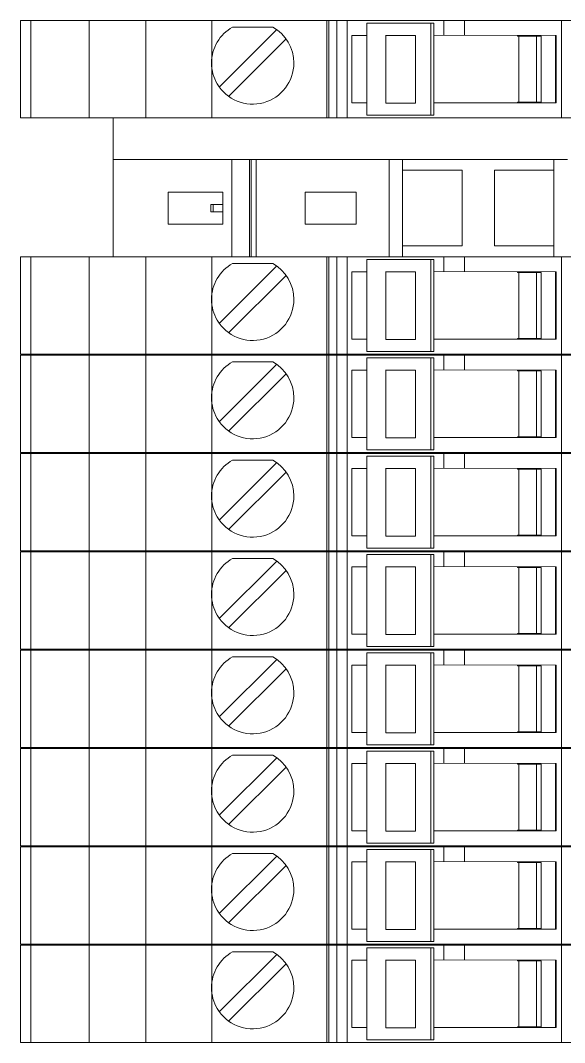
# Model space of a CAD drawing. Header units: millimetres. Extents: x 4962 to 7449, y 754 to 2938.
# Drawn here: x 5661.2 to 5690, y 1419 to 1473 of the extents above; entities that cross this region are included whole.
import ezdxf

# ---------------------------------------------------------------- set-up
doc = ezdxf.new("R2010")
doc.units = ezdxf.units.MM
doc.layers.add('000-PI-Oprema', color=30, linetype='Continuous', lineweight=5)

msp = doc.modelspace()

# ---------------------------------------------------------------- linework, layer by layer
at = {"color": 0, "linetype": 'ByBlock', "lineweight": 0, "ltscale": 0.25}
msp.add_lwpolyline([(5666.096, 1467.869), (5666.096, 1460.519), (5714.696, 1460.519), (5714.696, 1467.869), (5666.096, 1467.869)], dxfattribs=at)
at = {"layer": '000-PI-Oprema', "color": 0, "linetype": 'ByBlock', "lineweight": 0}
for p, q in [((5661.196, 1467.869), (5661.196, 1473.019)), ((5683.571, 1473.019), (5661.196, 1473.019)), ((5661.744, 1473.019), (5661.744, 1467.869)), ((5664.821, 1467.869), (5664.821, 1473.019)), ((5667.821, 1467.869), (5667.821, 1473.019)), ((5671.321, 1467.869), (5671.321, 1473.019)), ((5677.396, 1467.869), (5677.396, 1473.019)), ((5677.496, 1473.019), (5677.496, 1473.019)), ((5677.496, 1473.019), (5677.496, 1467.869)), ((5677.924, 1473.019), (5677.924, 1467.869)), ((5678.466, 1467.869), (5678.466, 1473.019)), ((5682.88, 1472.879), (5679.509, 1472.879)), ((5679.509, 1468.009), (5679.509, 1472.879)), ((5679.509, 1472.879), (5679.509, 1472.879)), ((5680.146, 1473.019), (5680.146, 1473.019)), ((5683.038, 1472.879), (5682.88, 1472.879)), ((5682.88, 1472.879), (5682.88, 1468.009)), ((5683.038, 1472.879), (5683.038, 1472.194)), ((5683.571, 1473.019), (5683.571, 1473.019)), ((5683.571, 1473.019), (5683.576, 1473.019)), ((5683.571, 1472.242), (5683.571, 1473.019)), ((5683.576, 1473.019), (5684.671, 1473.019)), ((5684.671, 1473.019), (5684.668, 1472.238)), ((5684.671, 1473.019), (5684.671, 1473.019)), ((5689.796, 1473.019), (5684.671, 1473.019)), ((5685.196, 1473.019), (5685.196, 1473.019)), ((5690.996, 1473.019), (5689.796, 1473.019)), ((5689.796, 1473.019), (5689.796, 1467.869)), ((5674.742, 1472.534), (5671.706, 1469.499)), ((5672.413, 1472.669), (5672.413, 1472.669)), ((5674.53, 1472.669), (5672.413, 1472.669)), ((5674.53, 1472.669), (5674.53, 1472.669)), ((5674.742, 1472.534), (5674.742, 1472.534)), ((5672.201, 1469.004), (5675.237, 1472.039)), ((5675.237, 1472.039), (5675.237, 1472.039)), ((5677.396, 1469.469), (5677.396, 1472.069)), ((5677.396, 1472.069), (5677.396, 1472.069)), ((5679.509, 1472.219), (5678.721, 1472.219)), ((5678.721, 1472.219), (5678.721, 1472.219)), ((5678.721, 1468.669), (5678.721, 1472.219)), ((5680.516, 1468.644), (5680.516, 1472.244)), ((5682.083, 1472.219), (5680.516, 1472.219)), ((5682.083, 1472.219), (5682.083, 1468.694)), ((5689.521, 1472.219), (5683.038, 1472.244)), ((5683.038, 1472.194), (5683.038, 1468.694)), ((5687.471, 1472.219), (5687.471, 1472.194)), ((5688.471, 1472.194), (5687.471, 1472.194)), ((5687.535, 1468.694), (5687.535, 1472.194)), ((5688.471, 1468.669), (5688.471, 1472.219)), ((5688.721, 1472.194), (5688.471, 1472.194)), ((5688.721, 1472.194), (5688.721, 1472.194)), ((5688.721, 1468.694), (5688.721, 1472.194)), ((5689.471, 1472.219), (5689.471, 1468.669)), ((5689.521, 1472.219), (5689.521, 1472.219)), ((5689.521, 1468.669), (5689.521, 1472.219)), ((5671.706, 1469.499), (5671.706, 1469.499)), ((5677.396, 1469.469), (5677.396, 1469.469)), ((5672.201, 1469.004), (5672.201, 1469.004)), ((5679.509, 1468.669), (5678.721, 1468.669)), ((5678.721, 1468.669), (5678.721, 1468.669)), ((5680.516, 1468.644), (5681.925, 1468.644)), ((5681.925, 1468.644), (5682.083, 1468.644)), ((5682.083, 1468.694), (5682.083, 1468.644)), ((5683.038, 1468.009), (5683.038, 1468.694)), ((5689.521, 1468.669), (5683.038, 1468.669)), ((5688.471, 1468.694), (5687.471, 1468.694)), ((5687.471, 1468.694), (5687.471, 1468.669)), ((5688.721, 1468.694), (5688.471, 1468.694)), ((5688.721, 1468.694), (5688.721, 1468.694)), ((5689.521, 1468.669), (5689.521, 1468.669)), ((5682.88, 1468.009), (5679.509, 1468.009)), ((5679.509, 1468.009), (5679.509, 1468.009)), ((5683.038, 1468.009), (5682.88, 1468.009)), ((5661.196, 1467.869), (5671.596, 1467.869)), ((5666.096, 1467.869), (5666.096, 1460.519)), ((5714.696, 1467.869), (5666.096, 1467.869)), ((5689.796, 1467.869), (5671.596, 1467.869)), ((5677.496, 1467.869), (5677.496, 1467.869)), ((5680.146, 1467.869), (5680.146, 1467.869)), ((5685.196, 1467.869), (5685.196, 1467.869)), ((5690.996, 1467.869), (5689.796, 1467.869)), ((5672.362, 1465.669), (5666.096, 1465.669)), ((5672.362, 1460.519), (5672.362, 1465.669)), ((5673.298, 1465.669), (5672.362, 1465.669)), ((5673.298, 1460.519), (5673.298, 1465.669)), ((5673.399, 1465.669), (5673.298, 1465.669)), ((5673.399, 1465.669), (5673.399, 1460.519)), ((5673.657, 1465.669), (5673.399, 1465.669)), ((5673.657, 1465.669), (5673.657, 1460.519)), ((5680.678, 1465.669), (5673.657, 1465.669)), ((5680.678, 1465.669), (5681.396, 1465.669)), ((5680.678, 1460.519), (5680.678, 1465.669)), ((5681.396, 1465.094), (5681.396, 1465.669)), ((5681.396, 1465.669), (5689.396, 1465.669)), ((5689.396, 1465.669), (5689.396, 1465.094)), ((5689.396, 1465.669), (5690.115, 1465.669)), ((5681.396, 1461.094), (5681.396, 1465.094)), ((5681.396, 1465.094), (5684.546, 1465.094)), ((5684.546, 1465.094), (5684.546, 1461.094)), ((5686.246, 1465.094), (5689.396, 1465.094)), ((5686.246, 1461.094), (5686.246, 1465.094)), ((5689.396, 1465.094), (5689.396, 1461.094)), ((5668.996, 1462.244), (5668.996, 1463.944)), ((5668.996, 1463.944), (5671.896, 1463.944)), ((5671.896, 1463.944), (5671.896, 1463.294)), ((5676.246, 1463.944), (5678.946, 1463.944)), ((5676.246, 1462.244), (5676.246, 1463.944)), ((5678.946, 1463.944), (5678.946, 1462.244)), ((5671.382, 1463.294), (5671.251, 1463.294)), ((5671.251, 1462.894), (5671.251, 1463.294)), ((5671.382, 1463.294), (5671.382, 1462.894)), ((5671.382, 1463.294), (5671.896, 1463.294)), ((5671.896, 1463.294), (5671.896, 1462.894)), ((5671.382, 1462.894), (5671.251, 1462.894)), ((5671.382, 1462.894), (5671.896, 1462.894)), ((5671.896, 1462.894), (5671.896, 1462.244)), ((5671.896, 1462.244), (5668.996, 1462.244)), ((5678.946, 1462.244), (5676.246, 1462.244)), ((5684.546, 1461.094), (5681.396, 1461.094)), ((5681.396, 1460.519), (5681.396, 1461.094)), ((5689.396, 1461.094), (5686.246, 1461.094)), ((5689.396, 1461.094), (5689.396, 1460.519)), ((5661.196, 1455.369), (5661.196, 1460.519)), ((5683.571, 1460.519), (5661.196, 1460.519)), ((5661.744, 1460.519), (5661.744, 1455.369)), ((5664.821, 1455.369), (5664.821, 1460.519)), ((5667.821, 1455.369), (5667.821, 1460.519)), ((5671.321, 1455.369), (5671.321, 1460.519)), ((5673.298, 1460.519), (5672.362, 1460.519)), ((5673.399, 1460.519), (5673.298, 1460.519)), ((5673.657, 1460.519), (5673.399, 1460.519)), ((5677.396, 1455.369), (5677.396, 1460.519)), ((5677.496, 1460.519), (5677.496, 1460.519)), ((5677.496, 1460.519), (5677.496, 1455.369)), ((5677.924, 1460.519), (5677.924, 1455.369)), ((5678.466, 1455.369), (5678.466, 1460.519)), ((5680.146, 1460.519), (5680.146, 1460.519)), ((5680.678, 1460.519), (5681.396, 1460.519)), ((5683.571, 1460.519), (5683.571, 1460.519)), ((5683.571, 1460.519), (5683.576, 1460.519)), ((5683.571, 1459.742), (5683.571, 1460.519)), ((5683.576, 1460.519), (5684.671, 1460.519)), ((5684.671, 1460.519), (5684.668, 1459.738)), ((5684.671, 1460.519), (5684.671, 1460.519)), ((5689.796, 1460.519), (5684.671, 1460.519)), ((5685.196, 1460.519), (5685.196, 1460.519)), ((5690.996, 1460.519), (5689.796, 1460.519)), ((5689.796, 1460.519), (5689.796, 1455.369)), ((5674.742, 1460.034), (5671.706, 1456.999)), ((5672.413, 1460.169), (5672.413, 1460.169)), ((5674.53, 1460.169), (5672.413, 1460.169)), ((5674.53, 1460.169), (5674.53, 1460.169)), ((5674.742, 1460.034), (5674.742, 1460.034)), ((5682.88, 1460.379), (5679.509, 1460.379)), ((5679.509, 1455.509), (5679.509, 1460.379)), ((5679.509, 1460.379), (5679.509, 1460.379)), ((5683.038, 1460.379), (5682.88, 1460.379)), ((5682.88, 1460.379), (5682.88, 1455.509)), ((5683.038, 1460.379), (5683.038, 1459.694)), ((5672.201, 1456.504), (5675.237, 1459.539)), ((5675.237, 1459.539), (5675.237, 1459.539)), ((5677.396, 1456.969), (5677.396, 1459.569)), ((5677.396, 1459.569), (5677.396, 1459.569)), ((5679.509, 1459.719), (5678.721, 1459.719)), ((5678.721, 1459.719), (5678.721, 1459.719)), ((5678.721, 1456.169), (5678.721, 1459.719)), ((5680.516, 1456.144), (5680.516, 1459.744)), ((5682.083, 1459.719), (5680.516, 1459.719)), ((5682.083, 1459.719), (5682.083, 1456.194)), ((5689.521, 1459.719), (5683.038, 1459.744)), ((5683.038, 1459.694), (5683.038, 1456.194)), ((5687.471, 1459.719), (5687.471, 1459.694)), ((5688.471, 1459.694), (5687.471, 1459.694)), ((5687.535, 1456.194), (5687.535, 1459.694)), ((5688.471, 1456.169), (5688.471, 1459.719)), ((5688.721, 1459.694), (5688.471, 1459.694)), ((5688.721, 1459.694), (5688.721, 1459.694)), ((5688.721, 1456.194), (5688.721, 1459.694)), ((5689.471, 1459.719), (5689.471, 1456.169)), ((5689.521, 1459.719), (5689.521, 1459.719)), ((5689.521, 1456.169), (5689.521, 1459.719)), ((5671.706, 1456.999), (5671.706, 1456.999)), ((5677.396, 1456.969), (5677.396, 1456.969)), ((5672.201, 1456.504), (5672.201, 1456.504)), ((5679.509, 1456.169), (5678.721, 1456.169)), ((5678.721, 1456.169), (5678.721, 1456.169)), ((5680.516, 1456.144), (5681.925, 1456.144)), ((5681.925, 1456.144), (5682.083, 1456.144)), ((5682.083, 1456.194), (5682.083, 1456.144)), ((5683.038, 1455.509), (5683.038, 1456.194)), ((5689.521, 1456.169), (5683.038, 1456.169)), ((5688.471, 1456.194), (5687.471, 1456.194)), ((5687.471, 1456.194), (5687.471, 1456.169)), ((5688.721, 1456.194), (5688.471, 1456.194)), ((5688.721, 1456.194), (5688.721, 1456.194)), ((5689.521, 1456.169), (5689.521, 1456.169)), ((5661.196, 1455.369), (5671.596, 1455.369)), ((5661.196, 1450.169), (5661.196, 1455.319)), ((5683.571, 1455.319), (5661.196, 1455.319)), ((5661.744, 1455.319), (5661.744, 1450.169)), ((5664.821, 1450.169), (5664.821, 1455.319)), ((5667.821, 1450.169), (5667.821, 1455.319)), ((5671.321, 1450.169), (5671.321, 1455.319)), ((5689.796, 1455.369), (5671.596, 1455.369)), ((5677.396, 1450.169), (5677.396, 1455.319)), ((5677.496, 1455.369), (5677.496, 1455.369)), ((5677.496, 1455.319), (5677.496, 1455.319)), ((5677.496, 1455.319), (5677.496, 1450.169)), ((5677.924, 1455.319), (5677.924, 1450.169)), ((5678.466, 1450.169), (5678.466, 1455.319)), ((5682.88, 1455.509), (5679.509, 1455.509)), ((5679.509, 1455.509), (5679.509, 1455.509)), ((5682.88, 1455.179), (5679.509, 1455.179)), ((5679.509, 1450.309), (5679.509, 1455.179)), ((5679.509, 1455.179), (5679.509, 1455.179)), ((5680.146, 1455.369), (5680.146, 1455.369)), ((5680.146, 1455.319), (5680.146, 1455.319)), ((5683.038, 1455.509), (5682.88, 1455.509)), ((5683.038, 1455.179), (5682.88, 1455.179)), ((5682.88, 1455.179), (5682.88, 1450.309)), ((5683.038, 1455.179), (5683.038, 1454.494)), ((5683.571, 1455.319), (5683.571, 1455.319)), ((5683.571, 1455.319), (5683.576, 1455.319)), ((5683.571, 1454.542), (5683.571, 1455.319)), ((5683.576, 1455.319), (5684.671, 1455.319)), ((5684.671, 1455.319), (5684.668, 1454.538)), ((5684.671, 1455.319), (5684.671, 1455.319)), ((5689.796, 1455.319), (5684.671, 1455.319)), ((5685.196, 1455.369), (5685.196, 1455.369)), ((5685.196, 1455.319), (5685.196, 1455.319)), ((5690.996, 1455.369), (5689.796, 1455.369)), ((5690.996, 1455.319), (5689.796, 1455.319)), ((5689.796, 1455.319), (5689.796, 1450.169)), ((5674.742, 1454.834), (5671.706, 1451.799)), ((5672.413, 1454.969), (5672.413, 1454.969)), ((5674.53, 1454.969), (5672.413, 1454.969)), ((5674.53, 1454.969), (5674.53, 1454.969)), ((5674.742, 1454.834), (5674.742, 1454.834)), ((5679.509, 1454.519), (5678.721, 1454.519)), ((5678.721, 1454.519), (5678.721, 1454.519)), ((5678.721, 1450.969), (5678.721, 1454.519)), ((5680.516, 1450.944), (5680.516, 1454.544)), ((5682.083, 1454.519), (5680.516, 1454.519)), ((5682.083, 1454.519), (5682.083, 1450.994)), ((5689.521, 1454.519), (5683.038, 1454.544)), ((5683.038, 1454.494), (5683.038, 1450.994)), ((5687.471, 1454.519), (5687.471, 1454.494)), ((5688.471, 1454.494), (5687.471, 1454.494)), ((5687.535, 1450.994), (5687.535, 1454.494)), ((5688.471, 1450.969), (5688.471, 1454.519)), ((5688.721, 1454.494), (5688.471, 1454.494)), ((5688.721, 1454.494), (5688.721, 1454.494)), ((5688.721, 1450.994), (5688.721, 1454.494)), ((5689.471, 1454.519), (5689.471, 1450.969)), ((5689.521, 1454.519), (5689.521, 1454.519)), ((5689.521, 1450.969), (5689.521, 1454.519)), ((5672.201, 1451.304), (5675.237, 1454.339)), ((5675.237, 1454.339), (5675.237, 1454.339)), ((5677.396, 1451.769), (5677.396, 1454.369)), ((5677.396, 1454.369), (5677.396, 1454.369)), ((5671.706, 1451.799), (5671.706, 1451.799)), ((5672.201, 1451.304), (5672.201, 1451.304)), ((5677.396, 1451.769), (5677.396, 1451.769)), ((5679.509, 1450.969), (5678.721, 1450.969)), ((5678.721, 1450.969), (5678.721, 1450.969)), ((5680.516, 1450.944), (5681.925, 1450.944)), ((5681.925, 1450.944), (5682.083, 1450.944)), ((5682.083, 1450.994), (5682.083, 1450.944)), ((5683.038, 1450.309), (5683.038, 1450.994)), ((5689.521, 1450.969), (5683.038, 1450.969)), ((5688.471, 1450.994), (5687.471, 1450.994)), ((5687.471, 1450.994), (5687.471, 1450.969)), ((5688.721, 1450.994), (5688.471, 1450.994)), ((5688.721, 1450.994), (5688.721, 1450.994)), ((5689.521, 1450.969), (5689.521, 1450.969)), ((5661.196, 1450.169), (5671.596, 1450.169)), ((5689.796, 1450.169), (5671.596, 1450.169)), ((5677.496, 1450.169), (5677.496, 1450.169)), ((5682.88, 1450.309), (5679.509, 1450.309)), ((5679.509, 1450.309), (5679.509, 1450.309)), ((5680.146, 1450.169), (5680.146, 1450.169)), ((5683.038, 1450.309), (5682.88, 1450.309)), ((5685.196, 1450.169), (5685.196, 1450.169)), ((5690.996, 1450.169), (5689.796, 1450.169)), ((5661.196, 1444.969), (5661.196, 1450.119)), ((5683.571, 1450.119), (5661.196, 1450.119)), ((5661.744, 1450.119), (5661.744, 1444.969)), ((5664.821, 1444.969), (5664.821, 1450.119)), ((5667.821, 1444.969), (5667.821, 1450.119)), ((5671.321, 1444.969), (5671.321, 1450.119)), ((5674.742, 1449.634), (5671.706, 1446.599)), ((5672.413, 1449.769), (5672.413, 1449.769)), ((5674.53, 1449.769), (5672.413, 1449.769)), ((5674.53, 1449.769), (5674.53, 1449.769)), ((5674.742, 1449.634), (5674.742, 1449.634)), ((5677.396, 1444.969), (5677.396, 1450.119)), ((5677.496, 1450.119), (5677.496, 1450.119)), ((5677.496, 1450.119), (5677.496, 1444.969)), ((5677.924, 1450.119), (5677.924, 1444.969)), ((5678.466, 1444.969), (5678.466, 1450.119)), ((5682.88, 1449.979), (5679.509, 1449.979)), ((5679.509, 1445.109), (5679.509, 1449.979)), ((5679.509, 1449.979), (5679.509, 1449.979)), ((5680.146, 1450.119), (5680.146, 1450.119)), ((5683.038, 1449.979), (5682.88, 1449.979)), ((5682.88, 1449.979), (5682.88, 1445.109)), ((5683.038, 1449.979), (5683.038, 1449.294)), ((5683.571, 1450.119), (5683.571, 1450.119)), ((5683.571, 1450.119), (5683.576, 1450.119)), ((5683.571, 1449.342), (5683.571, 1450.119)), ((5683.576, 1450.119), (5684.671, 1450.119)), ((5684.671, 1450.119), (5684.668, 1449.338)), ((5684.671, 1450.119), (5684.671, 1450.119)), ((5689.796, 1450.119), (5684.671, 1450.119)), ((5685.196, 1450.119), (5685.196, 1450.119)), ((5690.996, 1450.119), (5689.796, 1450.119)), ((5689.796, 1450.119), (5689.796, 1444.969)), ((5672.201, 1446.104), (5675.237, 1449.139)), ((5675.237, 1449.139), (5675.237, 1449.139)), ((5677.396, 1446.569), (5677.396, 1449.169)), ((5677.396, 1449.169), (5677.396, 1449.169)), ((5679.509, 1449.319), (5678.721, 1449.319)), ((5678.721, 1449.319), (5678.721, 1449.319)), ((5678.721, 1445.769), (5678.721, 1449.319)), ((5680.516, 1445.744), (5680.516, 1449.344)), ((5682.083, 1449.319), (5680.516, 1449.319)), ((5682.083, 1449.319), (5682.083, 1445.794)), ((5689.521, 1449.319), (5683.038, 1449.344)), ((5683.038, 1449.294), (5683.038, 1445.794)), ((5687.471, 1449.319), (5687.471, 1449.294)), ((5688.471, 1449.294), (5687.471, 1449.294)), ((5687.535, 1445.794), (5687.535, 1449.294)), ((5688.471, 1445.769), (5688.471, 1449.319)), ((5688.721, 1449.294), (5688.471, 1449.294)), ((5688.721, 1449.294), (5688.721, 1449.294)), ((5688.721, 1445.794), (5688.721, 1449.294)), ((5689.471, 1449.319), (5689.471, 1445.769)), ((5689.521, 1449.319), (5689.521, 1449.319)), ((5689.521, 1445.769), (5689.521, 1449.319)), ((5671.706, 1446.599), (5671.706, 1446.599)), ((5677.396, 1446.569), (5677.396, 1446.569)), ((5672.201, 1446.104), (5672.201, 1446.104)), ((5679.509, 1445.769), (5678.721, 1445.769)), ((5678.721, 1445.769), (5678.721, 1445.769)), ((5680.516, 1445.744), (5681.925, 1445.744)), ((5681.925, 1445.744), (5682.083, 1445.744)), ((5682.083, 1445.794), (5682.083, 1445.744)), ((5683.038, 1445.109), (5683.038, 1445.794)), ((5689.521, 1445.769), (5683.038, 1445.769)), ((5688.471, 1445.794), (5687.471, 1445.794)), ((5687.471, 1445.794), (5687.471, 1445.769)), ((5688.721, 1445.794), (5688.471, 1445.794)), ((5688.721, 1445.794), (5688.721, 1445.794)), ((5689.521, 1445.769), (5689.521, 1445.769)), ((5661.196, 1444.969), (5671.596, 1444.969)), ((5661.196, 1439.769), (5661.196, 1444.919)), ((5683.571, 1444.919), (5661.196, 1444.919)), ((5661.744, 1444.919), (5661.744, 1439.769)), ((5664.821, 1439.769), (5664.821, 1444.919)), ((5667.821, 1439.769), (5667.821, 1444.919)), ((5671.321, 1439.769), (5671.321, 1444.919)), ((5689.796, 1444.969), (5671.596, 1444.969)), ((5677.396, 1439.769), (5677.396, 1444.919)), ((5677.496, 1444.969), (5677.496, 1444.969)), ((5677.496, 1444.919), (5677.496, 1444.919)), ((5677.496, 1444.919), (5677.496, 1439.769)), ((5677.924, 1444.919), (5677.924, 1439.769)), ((5678.466, 1439.769), (5678.466, 1444.919)), ((5682.88, 1445.109), (5679.509, 1445.109)), ((5679.509, 1445.109), (5679.509, 1445.109)), ((5682.88, 1444.779), (5679.509, 1444.779)), ((5679.509, 1439.909), (5679.509, 1444.779)), ((5679.509, 1444.779), (5679.509, 1444.779)), ((5680.146, 1444.969), (5680.146, 1444.969)), ((5680.146, 1444.919), (5680.146, 1444.919)), ((5683.038, 1445.109), (5682.88, 1445.109)), ((5683.038, 1444.779), (5682.88, 1444.779)), ((5682.88, 1444.779), (5682.88, 1439.909)), ((5683.038, 1444.779), (5683.038, 1444.094)), ((5683.571, 1444.919), (5683.571, 1444.919)), ((5683.571, 1444.919), (5683.576, 1444.919)), ((5683.571, 1444.142), (5683.571, 1444.919)), ((5683.576, 1444.919), (5684.671, 1444.919)), ((5684.671, 1444.919), (5684.668, 1444.138)), ((5684.671, 1444.919), (5684.671, 1444.919)), ((5689.796, 1444.919), (5684.671, 1444.919)), ((5685.196, 1444.969), (5685.196, 1444.969)), ((5685.196, 1444.919), (5685.196, 1444.919)), ((5690.996, 1444.969), (5689.796, 1444.969)), ((5690.996, 1444.919), (5689.796, 1444.919)), ((5689.796, 1444.919), (5689.796, 1439.769)), ((5674.742, 1444.434), (5671.706, 1441.399)), ((5672.413, 1444.569), (5672.413, 1444.569)), ((5674.53, 1444.569), (5672.413, 1444.569)), ((5674.53, 1444.569), (5674.53, 1444.569)), ((5674.742, 1444.434), (5674.742, 1444.434)), ((5672.201, 1440.904), (5675.237, 1443.939)), ((5675.237, 1443.939), (5675.237, 1443.939)), ((5677.396, 1441.369), (5677.396, 1443.969)), ((5677.396, 1443.969), (5677.396, 1443.969)), ((5679.509, 1444.119), (5678.721, 1444.119)), ((5678.721, 1444.119), (5678.721, 1444.119)), ((5678.721, 1440.569), (5678.721, 1444.119)), ((5680.516, 1440.544), (5680.516, 1444.144)), ((5682.083, 1444.119), (5680.516, 1444.119)), ((5682.083, 1444.119), (5682.083, 1440.594)), ((5689.521, 1444.119), (5683.038, 1444.144)), ((5683.038, 1444.094), (5683.038, 1440.594)), ((5687.471, 1444.119), (5687.471, 1444.094)), ((5688.471, 1444.094), (5687.471, 1444.094)), ((5687.535, 1440.594), (5687.535, 1444.094)), ((5688.471, 1440.569), (5688.471, 1444.119)), ((5688.721, 1444.094), (5688.471, 1444.094)), ((5688.721, 1444.094), (5688.721, 1444.094)), ((5688.721, 1440.594), (5688.721, 1444.094)), ((5689.471, 1444.119), (5689.471, 1440.569)), ((5689.521, 1444.119), (5689.521, 1444.119)), ((5689.521, 1440.569), (5689.521, 1444.119)), ((5671.706, 1441.399), (5671.706, 1441.399)), ((5677.396, 1441.369), (5677.396, 1441.369)), ((5672.201, 1440.904), (5672.201, 1440.904)), ((5679.509, 1440.569), (5678.721, 1440.569)), ((5678.721, 1440.569), (5678.721, 1440.569)), ((5680.516, 1440.544), (5681.925, 1440.544)), ((5681.925, 1440.544), (5682.083, 1440.544)), ((5682.083, 1440.594), (5682.083, 1440.544)), ((5683.038, 1439.909), (5683.038, 1440.594)), ((5689.521, 1440.569), (5683.038, 1440.569)), ((5688.471, 1440.594), (5687.471, 1440.594)), ((5687.471, 1440.594), (5687.471, 1440.569)), ((5688.721, 1440.594), (5688.471, 1440.594)), ((5688.721, 1440.594), (5688.721, 1440.594)), ((5689.521, 1440.569), (5689.521, 1440.569)), ((5682.88, 1439.909), (5679.509, 1439.909)), ((5679.509, 1439.909), (5679.509, 1439.909)), ((5683.038, 1439.909), (5682.88, 1439.909)), ((5661.196, 1439.769), (5671.596, 1439.769)), ((5661.196, 1434.569), (5661.196, 1439.719)), ((5683.571, 1439.719), (5661.196, 1439.719)), ((5661.744, 1439.719), (5661.744, 1434.569)), ((5664.821, 1434.569), (5664.821, 1439.719)), ((5667.821, 1434.569), (5667.821, 1439.719)), ((5671.321, 1434.569), (5671.321, 1439.719)), ((5689.796, 1439.769), (5671.596, 1439.769)), ((5672.413, 1439.369), (5672.413, 1439.369)), ((5674.53, 1439.369), (5672.413, 1439.369)), ((5674.53, 1439.369), (5674.53, 1439.369)), ((5677.396, 1434.569), (5677.396, 1439.719)), ((5677.496, 1439.769), (5677.496, 1439.769)), ((5677.496, 1439.719), (5677.496, 1439.719)), ((5677.496, 1439.719), (5677.496, 1434.569)), ((5677.924, 1439.719), (5677.924, 1434.569)), ((5678.466, 1434.569), (5678.466, 1439.719)), ((5682.88, 1439.579), (5679.509, 1439.579)), ((5679.509, 1434.709), (5679.509, 1439.579)), ((5679.509, 1439.579), (5679.509, 1439.579)), ((5680.146, 1439.769), (5680.146, 1439.769)), ((5680.146, 1439.719), (5680.146, 1439.719)), ((5683.038, 1439.579), (5682.88, 1439.579)), ((5682.88, 1439.579), (5682.88, 1434.709)), ((5683.038, 1439.579), (5683.038, 1438.894)), ((5683.571, 1439.719), (5683.571, 1439.719)), ((5683.571, 1439.719), (5683.576, 1439.719)), ((5683.571, 1438.942), (5683.571, 1439.719)), ((5683.576, 1439.719), (5684.671, 1439.719)), ((5684.671, 1439.719), (5684.668, 1438.938)), ((5684.671, 1439.719), (5684.671, 1439.719)), ((5689.796, 1439.719), (5684.671, 1439.719)), ((5685.196, 1439.769), (5685.196, 1439.769)), ((5685.196, 1439.719), (5685.196, 1439.719)), ((5690.996, 1439.769), (5689.796, 1439.769)), ((5690.996, 1439.719), (5689.796, 1439.719)), ((5689.796, 1439.719), (5689.796, 1434.569)), ((5674.742, 1439.234), (5671.706, 1436.199)), ((5674.742, 1439.234), (5674.742, 1439.234)), ((5679.509, 1438.919), (5678.721, 1438.919)), ((5678.721, 1438.919), (5678.721, 1438.919)), ((5678.721, 1435.369), (5678.721, 1438.919)), ((5680.516, 1435.344), (5680.516, 1438.944)), ((5682.083, 1438.919), (5680.516, 1438.919)), ((5682.083, 1438.919), (5682.083, 1435.394)), ((5689.521, 1438.919), (5683.038, 1438.944)), ((5683.038, 1438.894), (5683.038, 1435.394)), ((5687.471, 1438.919), (5687.471, 1438.894)), ((5688.471, 1438.894), (5687.471, 1438.894)), ((5687.535, 1435.394), (5687.535, 1438.894)), ((5688.471, 1435.369), (5688.471, 1438.919)), ((5688.721, 1438.894), (5688.471, 1438.894)), ((5688.721, 1438.894), (5688.721, 1438.894)), ((5688.721, 1435.394), (5688.721, 1438.894)), ((5689.471, 1438.919), (5689.471, 1435.369)), ((5689.521, 1438.919), (5689.521, 1438.919)), ((5689.521, 1435.369), (5689.521, 1438.919)), ((5672.201, 1435.704), (5675.237, 1438.739)), ((5675.237, 1438.739), (5675.237, 1438.739)), ((5677.396, 1436.169), (5677.396, 1438.769)), ((5677.396, 1438.769), (5677.396, 1438.769)), ((5671.706, 1436.199), (5671.706, 1436.199)), ((5677.396, 1436.169), (5677.396, 1436.169)), ((5672.201, 1435.704), (5672.201, 1435.704)), ((5679.509, 1435.369), (5678.721, 1435.369)), ((5678.721, 1435.369), (5678.721, 1435.369)), ((5680.516, 1435.344), (5681.925, 1435.344)), ((5681.925, 1435.344), (5682.083, 1435.344)), ((5682.083, 1435.394), (5682.083, 1435.344)), ((5683.038, 1434.709), (5683.038, 1435.394)), ((5689.521, 1435.369), (5683.038, 1435.369)), ((5688.471, 1435.394), (5687.471, 1435.394)), ((5687.471, 1435.394), (5687.471, 1435.369)), ((5688.721, 1435.394), (5688.471, 1435.394)), ((5688.721, 1435.394), (5688.721, 1435.394)), ((5689.521, 1435.369), (5689.521, 1435.369)), ((5661.196, 1434.569), (5671.596, 1434.569)), ((5661.196, 1429.369), (5661.196, 1434.519)), ((5683.571, 1434.519), (5661.196, 1434.519)), ((5661.744, 1434.519), (5661.744, 1429.369)), ((5664.821, 1429.369), (5664.821, 1434.519)), ((5667.821, 1429.369), (5667.821, 1434.519)), ((5671.321, 1429.369), (5671.321, 1434.519)), ((5689.796, 1434.569), (5671.596, 1434.569)), ((5677.396, 1429.369), (5677.396, 1434.519)), ((5677.496, 1434.569), (5677.496, 1434.569)), ((5677.496, 1434.519), (5677.496, 1434.519)), ((5677.496, 1434.519), (5677.496, 1429.369)), ((5677.924, 1434.519), (5677.924, 1429.369)), ((5678.466, 1429.369), (5678.466, 1434.519)), ((5682.88, 1434.709), (5679.509, 1434.709)), ((5679.509, 1434.709), (5679.509, 1434.709)), ((5680.146, 1434.569), (5680.146, 1434.569)), ((5680.146, 1434.519), (5680.146, 1434.519)), ((5683.038, 1434.709), (5682.88, 1434.709)), ((5683.571, 1434.519), (5683.571, 1434.519)), ((5683.571, 1434.519), (5683.576, 1434.519)), ((5683.571, 1433.742), (5683.571, 1434.519)), ((5683.576, 1434.519), (5684.671, 1434.519)), ((5684.671, 1434.519), (5684.668, 1433.738)), ((5684.671, 1434.519), (5684.671, 1434.519)), ((5689.796, 1434.519), (5684.671, 1434.519)), ((5685.196, 1434.569), (5685.196, 1434.569)), ((5685.196, 1434.519), (5685.196, 1434.519)), ((5690.996, 1434.569), (5689.796, 1434.569)), ((5690.996, 1434.519), (5689.796, 1434.519)), ((5689.796, 1434.519), (5689.796, 1429.369)), ((5674.742, 1434.034), (5671.706, 1430.999)), ((5672.413, 1434.169), (5672.413, 1434.169)), ((5674.53, 1434.169), (5672.413, 1434.169)), ((5674.53, 1434.169), (5674.53, 1434.169)), ((5674.742, 1434.034), (5674.742, 1434.034)), ((5682.88, 1434.379), (5679.509, 1434.379)), ((5679.509, 1429.509), (5679.509, 1434.379)), ((5679.509, 1434.379), (5679.509, 1434.379)), ((5683.038, 1434.379), (5682.88, 1434.379)), ((5682.88, 1434.379), (5682.88, 1429.509)), ((5683.038, 1434.379), (5683.038, 1433.694)), ((5672.201, 1430.504), (5675.237, 1433.539)), ((5675.237, 1433.539), (5675.237, 1433.539)), ((5677.396, 1430.969), (5677.396, 1433.569)), ((5677.396, 1433.569), (5677.396, 1433.569)), ((5679.509, 1433.719), (5678.721, 1433.719)), ((5678.721, 1433.719), (5678.721, 1433.719)), ((5678.721, 1430.169), (5678.721, 1433.719)), ((5680.516, 1430.144), (5680.516, 1433.744)), ((5682.083, 1433.719), (5680.516, 1433.719)), ((5682.083, 1433.719), (5682.083, 1430.194)), ((5689.521, 1433.719), (5683.038, 1433.744)), ((5683.038, 1433.694), (5683.038, 1430.194)), ((5687.471, 1433.719), (5687.471, 1433.694)), ((5688.471, 1433.694), (5687.471, 1433.694)), ((5687.535, 1430.194), (5687.535, 1433.694)), ((5688.471, 1430.169), (5688.471, 1433.719)), ((5688.721, 1433.694), (5688.471, 1433.694)), ((5688.721, 1433.694), (5688.721, 1433.694)), ((5688.721, 1430.194), (5688.721, 1433.694)), ((5689.471, 1433.719), (5689.471, 1430.169)), ((5689.521, 1433.719), (5689.521, 1433.719)), ((5689.521, 1430.169), (5689.521, 1433.719)), ((5671.706, 1430.999), (5671.706, 1430.999)), ((5677.396, 1430.969), (5677.396, 1430.969)), ((5672.201, 1430.504), (5672.201, 1430.504)), ((5679.509, 1430.169), (5678.721, 1430.169)), ((5678.721, 1430.169), (5678.721, 1430.169)), ((5682.083, 1430.194), (5682.083, 1430.144)), ((5683.038, 1429.509), (5683.038, 1430.194)), ((5689.521, 1430.169), (5683.038, 1430.169)), ((5688.471, 1430.194), (5687.471, 1430.194)), ((5687.471, 1430.194), (5687.471, 1430.169)), ((5688.721, 1430.194), (5688.471, 1430.194)), ((5688.721, 1430.194), (5688.721, 1430.194)), ((5689.521, 1430.169), (5689.521, 1430.169)), ((5680.516, 1430.144), (5681.925, 1430.144)), ((5681.925, 1430.144), (5682.083, 1430.144)), ((5661.196, 1429.369), (5671.596, 1429.369)), ((5661.196, 1424.169), (5661.196, 1429.319)), ((5683.571, 1429.319), (5661.196, 1429.319)), ((5661.744, 1429.319), (5661.744, 1424.169)), ((5664.821, 1424.169), (5664.821, 1429.319)), ((5667.821, 1424.169), (5667.821, 1429.319)), ((5671.321, 1424.169), (5671.321, 1429.319)), ((5689.796, 1429.369), (5671.596, 1429.369)), ((5677.396, 1424.169), (5677.396, 1429.319)), ((5677.496, 1429.369), (5677.496, 1429.369)), ((5677.496, 1429.319), (5677.496, 1429.319)), ((5677.496, 1429.319), (5677.496, 1424.169)), ((5677.924, 1429.319), (5677.924, 1424.169)), ((5678.466, 1424.169), (5678.466, 1429.319)), ((5682.88, 1429.509), (5679.509, 1429.509)), ((5679.509, 1429.509), (5679.509, 1429.509)), ((5682.88, 1429.179), (5679.509, 1429.179)), ((5679.509, 1424.309), (5679.509, 1429.179)), ((5679.509, 1429.179), (5679.509, 1429.179)), ((5680.146, 1429.369), (5680.146, 1429.369)), ((5680.146, 1429.319), (5680.146, 1429.319)), ((5683.038, 1429.509), (5682.88, 1429.509)), ((5683.038, 1429.179), (5682.88, 1429.179)), ((5682.88, 1429.179), (5682.88, 1424.309)), ((5683.038, 1429.179), (5683.038, 1428.494)), ((5683.571, 1429.319), (5683.571, 1429.319)), ((5683.571, 1429.319), (5683.576, 1429.319)), ((5683.571, 1428.542), (5683.571, 1429.319)), ((5683.576, 1429.319), (5684.671, 1429.319)), ((5684.671, 1429.319), (5684.668, 1428.538)), ((5684.671, 1429.319), (5684.671, 1429.319)), ((5689.796, 1429.319), (5684.671, 1429.319)), ((5685.196, 1429.369), (5685.196, 1429.369)), ((5685.196, 1429.319), (5685.196, 1429.319)), ((5690.996, 1429.369), (5689.796, 1429.369)), ((5690.996, 1429.319), (5689.796, 1429.319)), ((5689.796, 1429.319), (5689.796, 1424.169)), ((5674.742, 1428.834), (5671.706, 1425.799)), ((5672.413, 1428.969), (5672.413, 1428.969)), ((5674.53, 1428.969), (5672.413, 1428.969)), ((5674.53, 1428.969), (5674.53, 1428.969)), ((5674.742, 1428.834), (5674.742, 1428.834)), ((5680.516, 1424.944), (5680.516, 1428.544)), ((5689.521, 1428.519), (5683.038, 1428.544)), ((5672.201, 1425.304), (5675.237, 1428.339)), ((5675.237, 1428.339), (5675.237, 1428.339)), ((5677.396, 1425.769), (5677.396, 1428.369)), ((5677.396, 1428.369), (5677.396, 1428.369)), ((5679.509, 1428.519), (5678.721, 1428.519)), ((5678.721, 1428.519), (5678.721, 1428.519)), ((5678.721, 1424.969), (5678.721, 1428.519)), ((5682.083, 1428.519), (5680.516, 1428.519)), ((5682.083, 1428.519), (5682.083, 1424.994)), ((5683.038, 1428.494), (5683.038, 1424.994)), ((5687.471, 1428.519), (5687.471, 1428.494)), ((5688.471, 1428.494), (5687.471, 1428.494)), ((5687.535, 1424.994), (5687.535, 1428.494)), ((5688.471, 1424.969), (5688.471, 1428.519)), ((5688.721, 1428.494), (5688.471, 1428.494)), ((5688.721, 1428.494), (5688.721, 1428.494)), ((5688.721, 1424.994), (5688.721, 1428.494)), ((5689.471, 1428.519), (5689.471, 1424.969)), ((5689.521, 1428.519), (5689.521, 1428.519)), ((5689.521, 1424.969), (5689.521, 1428.519)), ((5671.706, 1425.799), (5671.706, 1425.799)), ((5672.201, 1425.304), (5672.201, 1425.304)), ((5677.396, 1425.769), (5677.396, 1425.769)), ((5679.509, 1424.969), (5678.721, 1424.969)), ((5678.721, 1424.969), (5678.721, 1424.969)), ((5680.516, 1424.944), (5681.925, 1424.944)), ((5681.925, 1424.944), (5682.083, 1424.944)), ((5682.083, 1424.994), (5682.083, 1424.944)), ((5683.038, 1424.309), (5683.038, 1424.994)), ((5689.521, 1424.969), (5683.038, 1424.969)), ((5688.471, 1424.994), (5687.471, 1424.994)), ((5687.471, 1424.994), (5687.471, 1424.969)), ((5688.721, 1424.994), (5688.471, 1424.994)), ((5688.721, 1424.994), (5688.721, 1424.994)), ((5689.521, 1424.969), (5689.521, 1424.969)), ((5682.88, 1424.309), (5679.509, 1424.309)), ((5679.509, 1424.309), (5679.509, 1424.309)), ((5683.038, 1424.309), (5682.88, 1424.309)), ((5661.196, 1424.169), (5671.596, 1424.169)), ((5661.196, 1418.969), (5661.196, 1424.119)), ((5683.571, 1424.119), (5661.196, 1424.119)), ((5661.744, 1424.119), (5661.744, 1418.969)), ((5664.821, 1418.969), (5664.821, 1424.119)), ((5667.821, 1418.969), (5667.821, 1424.119)), ((5671.321, 1418.969), (5671.321, 1424.119)), ((5689.796, 1424.169), (5671.596, 1424.169)), ((5672.413, 1423.769), (5672.413, 1423.769)), ((5674.53, 1423.769), (5672.413, 1423.769)), ((5674.53, 1423.769), (5674.53, 1423.769)), ((5677.396, 1418.969), (5677.396, 1424.119)), ((5677.496, 1424.169), (5677.496, 1424.169)), ((5677.496, 1424.119), (5677.496, 1424.119)), ((5677.496, 1424.119), (5677.496, 1418.969)), ((5677.924, 1424.119), (5677.924, 1418.969)), ((5678.466, 1418.969), (5678.466, 1424.119)), ((5682.88, 1423.979), (5679.509, 1423.979)), ((5679.509, 1419.109), (5679.509, 1423.979)), ((5679.509, 1423.979), (5679.509, 1423.979)), ((5680.146, 1424.169), (5680.146, 1424.169)), ((5680.146, 1424.119), (5680.146, 1424.119)), ((5683.038, 1423.979), (5682.88, 1423.979)), ((5682.88, 1423.979), (5682.88, 1419.109)), ((5683.038, 1423.979), (5683.038, 1423.294)), ((5683.571, 1424.119), (5683.571, 1424.119)), ((5683.571, 1424.119), (5683.576, 1424.119)), ((5683.571, 1423.342), (5683.571, 1424.119)), ((5683.576, 1424.119), (5684.671, 1424.119)), ((5684.671, 1424.119), (5684.668, 1423.338)), ((5684.671, 1424.119), (5684.671, 1424.119)), ((5689.796, 1424.119), (5684.671, 1424.119)), ((5685.196, 1424.169), (5685.196, 1424.169)), ((5685.196, 1424.119), (5685.196, 1424.119)), ((5690.996, 1424.169), (5689.796, 1424.169)), ((5690.996, 1424.119), (5689.796, 1424.119)), ((5689.796, 1424.119), (5689.796, 1418.969)), ((5674.742, 1423.634), (5671.706, 1420.599)), ((5672.201, 1420.104), (5675.237, 1423.139)), ((5674.742, 1423.634), (5674.742, 1423.634)), ((5675.237, 1423.139), (5675.237, 1423.139)), ((5677.396, 1420.569), (5677.396, 1423.169)), ((5677.396, 1423.169), (5677.396, 1423.169)), ((5679.509, 1423.319), (5678.721, 1423.319)), ((5678.721, 1423.319), (5678.721, 1423.319)), ((5678.721, 1419.769), (5678.721, 1423.319)), ((5680.516, 1419.744), (5680.516, 1423.344)), ((5682.083, 1423.319), (5680.516, 1423.319)), ((5682.083, 1423.319), (5682.083, 1419.794)), ((5689.521, 1423.319), (5683.038, 1423.344)), ((5683.038, 1423.294), (5683.038, 1419.794)), ((5687.471, 1423.319), (5687.471, 1423.294)), ((5688.471, 1423.294), (5687.471, 1423.294)), ((5687.535, 1419.794), (5687.535, 1423.294)), ((5688.471, 1419.769), (5688.471, 1423.319)), ((5688.721, 1423.294), (5688.471, 1423.294)), ((5688.721, 1423.294), (5688.721, 1423.294)), ((5688.721, 1419.794), (5688.721, 1423.294)), ((5689.471, 1423.319), (5689.471, 1419.769)), ((5689.521, 1423.319), (5689.521, 1423.319)), ((5689.521, 1419.769), (5689.521, 1423.319)), ((5671.706, 1420.599), (5671.706, 1420.599)), ((5677.396, 1420.569), (5677.396, 1420.569)), ((5672.201, 1420.104), (5672.201, 1420.104)), ((5679.509, 1419.769), (5678.721, 1419.769)), ((5678.721, 1419.769), (5678.721, 1419.769)), ((5680.516, 1419.744), (5681.925, 1419.744)), ((5681.925, 1419.744), (5682.083, 1419.744)), ((5682.083, 1419.794), (5682.083, 1419.744)), ((5683.038, 1419.109), (5683.038, 1419.794)), ((5689.521, 1419.769), (5683.038, 1419.769)), ((5688.471, 1419.794), (5687.471, 1419.794)), ((5687.471, 1419.794), (5687.471, 1419.769)), ((5688.721, 1419.794), (5688.471, 1419.794)), ((5688.721, 1419.794), (5688.721, 1419.794)), ((5689.521, 1419.769), (5689.521, 1419.769)), ((5661.196, 1418.969), (5671.596, 1418.969)), ((5689.796, 1418.969), (5671.596, 1418.969)), ((5677.496, 1418.969), (5677.496, 1418.969)), ((5682.88, 1419.109), (5679.509, 1419.109)), ((5679.509, 1419.109), (5679.509, 1419.109)), ((5680.146, 1418.969), (5680.146, 1418.969)), ((5683.038, 1419.109), (5682.88, 1419.109)), ((5685.196, 1418.969), (5685.196, 1418.969)), ((5690.996, 1418.969), (5689.796, 1418.969))]:
    msp.add_line(p, q, dxfattribs=at)
at = {"layer": '000-PI-Oprema', "color": 0, "linetype": 'ByBlock', "lineweight": 0, "ltscale": 0.25}
msp.add_line((5714.696, 1460.519), (5666.096, 1460.519), dxfattribs=at)
at = {"layer": '000-PI-Oprema', "color": 0, "linetype": 'ByBlock', "lineweight": 0}
for centre, start, end in [((5673.471, 1470.769), 119.1246, 149.5497), ((5673.471, 1470.769), 0, 60.8754), ((5673.471, 1470.769), 210.4503, 0), ((5673.471, 1458.269), 119.1246, 149.5497), ((5673.471, 1458.269), 0, 60.8754), ((5673.471, 1458.269), 210.4503, 0), ((5673.471, 1453.069), 119.1246, 149.5497), ((5673.471, 1453.069), 0, 60.8754), ((5673.471, 1453.069), 210.4503, 0), ((5673.471, 1447.869), 119.1246, 149.5497), ((5673.471, 1447.869), 0, 60.8754), ((5673.471, 1447.869), 210.4503, 0), ((5673.471, 1442.669), 119.1246, 149.5497), ((5673.471, 1442.669), 0, 60.8754), ((5673.471, 1442.669), 210.4503, 0), ((5673.471, 1437.469), 119.1246, 149.5497), ((5673.471, 1437.469), 0, 60.8754), ((5673.471, 1437.469), 210.4503, 0), ((5673.471, 1432.269), 119.1246, 149.5497), ((5673.471, 1432.269), 0, 60.8754), ((5673.471, 1432.269), 210.4503, 0), ((5673.471, 1427.069), 119.1246, 149.5497), ((5673.471, 1427.069), 0, 60.8754), ((5673.471, 1427.069), 210.4503, 0), ((5673.471, 1421.869), 119.1246, 149.5497), ((5673.471, 1421.869), 0, 60.8754), ((5673.471, 1421.869), 210.4503, 0)]:
    msp.add_arc(centre, 2.175, start, end, dxfattribs=at)
for centre, start_param, end_param in [((5673.471, 1470.769), -2.102255, -1.570796), ((5673.471, 1470.769), -1.570796, -1.039338), ((5673.471, 1458.269), -2.102255, -1.570796), ((5673.471, 1458.269), -1.570796, -1.039338), ((5673.471, 1453.069), -2.102255, -1.570796), ((5673.471, 1453.069), -1.570796, -1.039338), ((5673.471, 1447.869), -2.102255, -1.570796), ((5673.471, 1447.869), -1.570796, -1.039338), ((5673.471, 1442.669), -2.102255, -1.570796), ((5673.471, 1442.669), -1.570796, -1.039338), ((5673.471, 1437.469), -2.102255, -1.570796), ((5673.471, 1437.469), -1.570796, -1.039338), ((5673.471, 1432.269), -2.102255, -1.570796), ((5673.471, 1432.269), -1.570796, -1.039338), ((5673.471, 1427.069), -2.102255, -1.570796), ((5673.471, 1427.069), -1.570796, -1.039338), ((5673.471, 1421.869), -2.102255, -1.570796), ((5673.471, 1421.869), -1.570796, -1.039338)]:
    msp.add_ellipse(centre, major_axis=(0, -2.175), ratio=1, start_param=start_param, end_param=end_param, dxfattribs=at)

doc.saveas('drawing.dxf')
